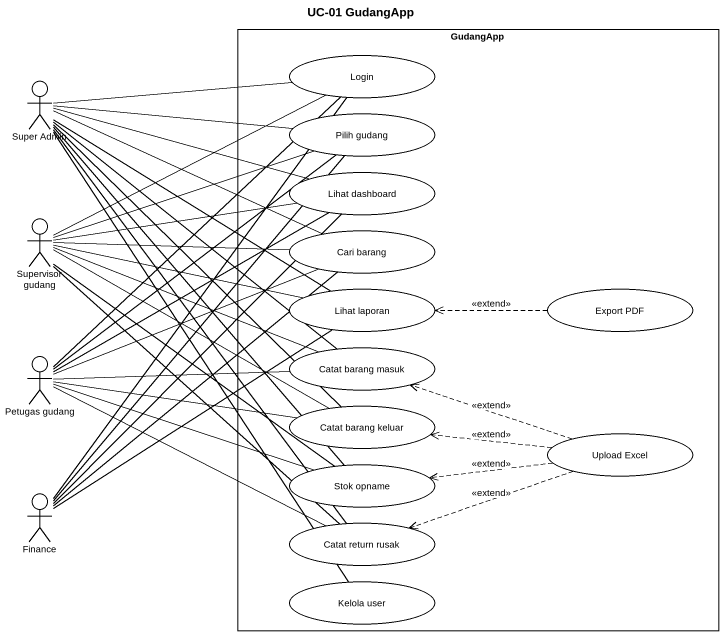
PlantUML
@startuml
title UC-01 GudangApp
rectangle GudangApp {
  usecase Login
  usecase "Pilih gudang" as Pilih_gudang
  usecase "Lihat dashboard" as Lihat_dashboard
  usecase "Cari barang" as Cari_barang
  usecase "Lihat laporan" as Lihat_laporan
  usecase "Export PDF" as Export_PDF
  usecase "Catat barang masuk" as Catat_barang_masuk
  usecase "Catat barang keluar" as Catat_barang_keluar
  usecase "Upload Excel" as Upload_Excel
  usecase "Stok opname" as Stok_opname
  usecase "Catat return rusak" as Catat_return_rusak
  usecase "Kelola user" as Kelola_user
}
actor "Super Admin" as Super_Admin
actor "Supervisor gudang" as Supervisor_gudang
actor "Petugas gudang" as Petugas_gudang
actor Finance
Super_Admin -right- Login
Super_Admin -right- Pilih_gudang
Super_Admin -right- Lihat_dashboard
Super_Admin -right- Cari_barang
Super_Admin -right- Lihat_laporan
Super_Admin -- Catat_barang_masuk
Super_Admin -- Catat_barang_keluar
Super_Admin -- Stok_opname
Super_Admin -- Catat_return_rusak
Super_Admin -- Kelola_user
Supervisor_gudang -right- Login
Supervisor_gudang -right- Pilih_gudang
Supervisor_gudang -right- Lihat_dashboard
Supervisor_gudang -right- Cari_barang
Supervisor_gudang -right- Lihat_laporan
Supervisor_gudang -right- Catat_barang_masuk
Supervisor_gudang -right- Catat_barang_keluar
Supervisor_gudang -- Stok_opname
Supervisor_gudang -- Catat_return_rusak
Export_PDF .left.> Lihat_laporan : <<extend>>
Petugas_gudang -up- Login
Petugas_gudang -up- Pilih_gudang
Petugas_gudang -up- Lihat_dashboard
Petugas_gudang -right- Cari_barang
Petugas_gudang -right- Catat_barang_masuk
Petugas_gudang -right- Catat_barang_keluar
Petugas_gudang -right- Stok_opname
Petugas_gudang -right- Catat_return_rusak
Upload_Excel .left.> Catat_barang_masuk : <<extend>>
Upload_Excel .left.> Catat_barang_keluar : <<extend>>
Upload_Excel .left.> Stok_opname : <<extend>>
Upload_Excel .left.> Catat_return_rusak : <<extend>>
Finance -up- Login
Finance -up- Pilih_gudang
Finance -up- Lihat_dashboard
Finance -up- Cari_barang
Finance -up- Lihat_laporan
@enduml
